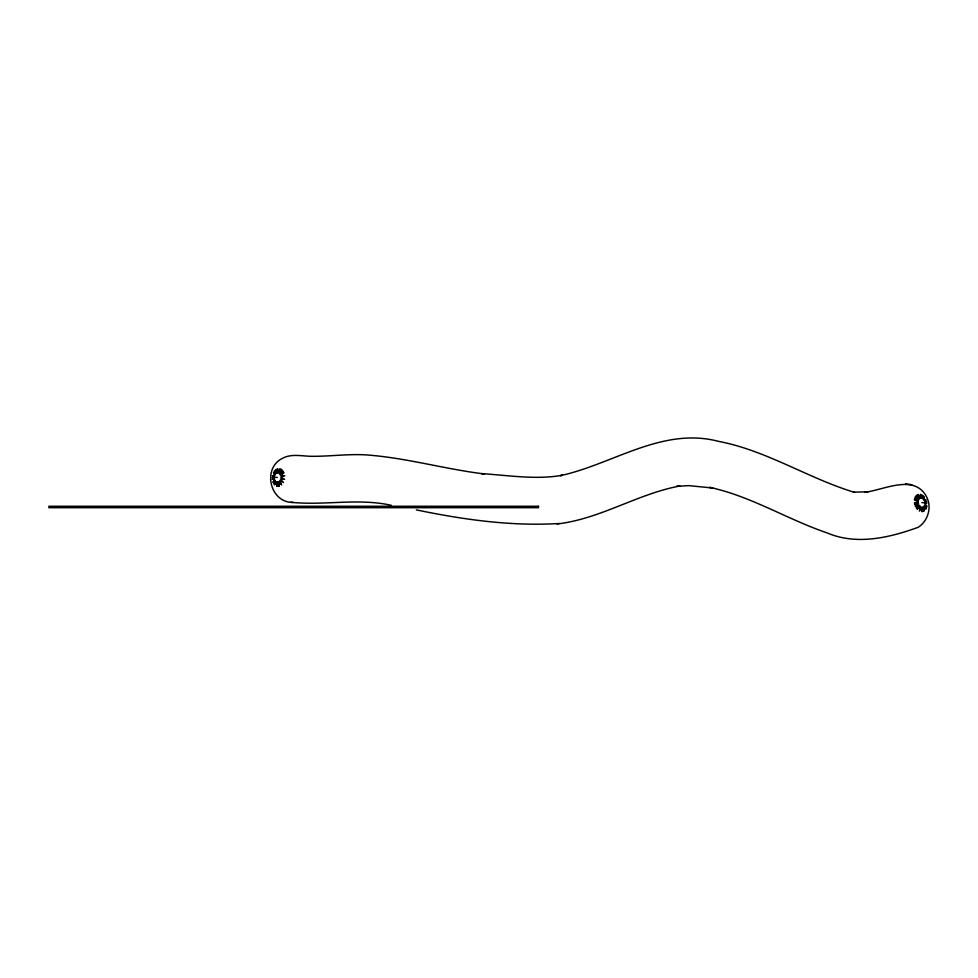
<?xml version="1.0" encoding="UTF-8"?>
<svg xmlns="http://www.w3.org/2000/svg" width="978" height="978" viewBox="0 0 978 978"><rect width="100%" height="100%" fill="white"/><g stroke="black" fill="none" stroke-linecap="round" stroke-linejoin="round"><path stroke-width="1.47" d="M274.329 477.411L272.19 479.244L274.488 479.159L272.984 482.472L274.745 479.941L273.718 483.817L275.124 480.638L274.622 484.929L276.114 481.628L276.835 486.274L276.713 481.885L278.07 486.445L277.336 481.971L279.305 486.274L278.583 481.628L281.652 484.929L279.684 480.638L283.51 482.472L280.454 479.159L284.61 479.244L280.772 477.411L284.769 475.76L280.613 475.675L283.975 472.533L280.344 474.88L283.253 471.176L279.977 474.196L282.349 470.063L279.512 473.621L281.297 469.244L278.388 472.949L280.124 468.731L277.764 472.851L277.654 468.731L277.129 472.949L276.444 469.244L275.93 473.621L275.319 470.063L275.417 474.196L274.305 471.176L274.989 474.88L273.449 472.533L274.647 475.675L272.361 475.76L274.427 476.518L272.153 477.496L277.239 477.386M924.797 502.68L926.594 501.249L924.601 501.812L925.995 499.599L923.88 500.198L924.198 496.763L923.379 499.526L923.085 495.663L922.193 498.56L921.863 494.856L921.545 498.303L920.604 494.355L920.909 498.218L918.134 494.355L920.286 498.303L917.022 494.856L919.723 498.56L916.056 495.663L919.222 498.976L915.261 496.763L918.513 500.198L914.674 498.083L918.33 500.981L914.308 499.599L918.281 501.812L914.32 502.961L918.342 502.68L914.699 504.672L918.538 503.56L915.31 506.311L919.259 505.174L916.117 507.826L919.76 505.846L917.095 509.159L920.322 506.396L919.43 511.054L921.594 507.069L921.948 511.726L922.841 507.069L923.159 511.555L923.415 506.812L924.271 511.054L923.904 506.396L926.044 509.159L924.32 505.846L926.631 507.826L924.613 505.174L926.997 506.311L924.858 503.56L926.973 502.961L921.875 502.594M416.371 509.893C463.279 519.624 511.518 526.482 559.428 523.487M557.02 523.976C600.296 519.012 637.485 493.866 679.783 486.017L676.678 486.347L688.72 485.626L712.999 488.034L709.747 487.386C751.092 496.249 787.314 519.391 827.095 532.876C856.422 545.565 889.589 537.692 918.208 527.289C927.731 521.201 931.851 508.12 927.046 497.79C915.31 473.169 884.43 489.782 865.175 492.252L868.061 491.8L853.342 492.154M854.527 492.374C808.207 478.303 766.776 450.601 718.83 441.42C662.436 426.506 613.243 464.147 560.455 475.638L562.411 475.247C535.785 480.002 508.34 475.308 481.567 473.621L484.465 473.963C446.579 469.379 409.648 458.768 371.579 455.345C351.713 453.254 331.835 456.445 311.945 456.31C302.202 456.249 291.542 453.389 282.459 458.327C261.823 468.474 270.05 503.047 293.217 502.411M290.796 502.276C324.305 505.785 358.18 497.851 391.42 505.333M905.53 483.865L911.814 484.721M538.511 506.262L48.9 506.262L48.9 507.704L538.511 507.704L538.511 506.262"/></g></svg>
